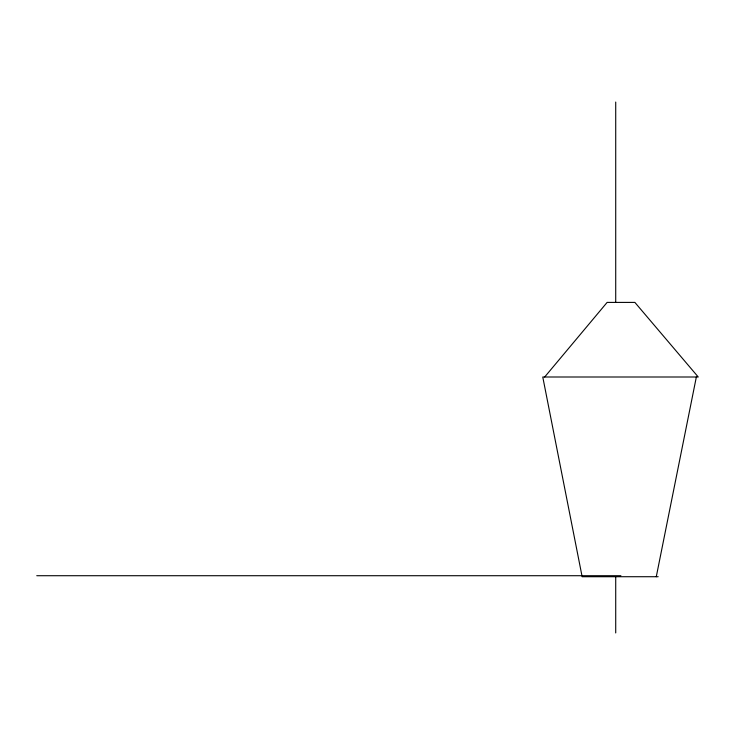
<?xml version="1.0" encoding="UTF-8"?>
<svg xmlns="http://www.w3.org/2000/svg" width="735" height="735" viewBox="0 0 735 735"><rect width="100%" height="100%" fill="white"/><g stroke="black" fill="none" stroke-linecap="round" stroke-linejoin="round"><path stroke-width="1.1" d="M656.282 576.718L696.348 377M544.672 377L607.119 302.407L634.875 302.407L698.25 377L542.77 377L582.138 576.718L658.174 576.718M36.75 575.716L620.9 575.716M615.719 102.055L615.719 302.361M615.719 576.562L615.719 632.945"/></g></svg>
